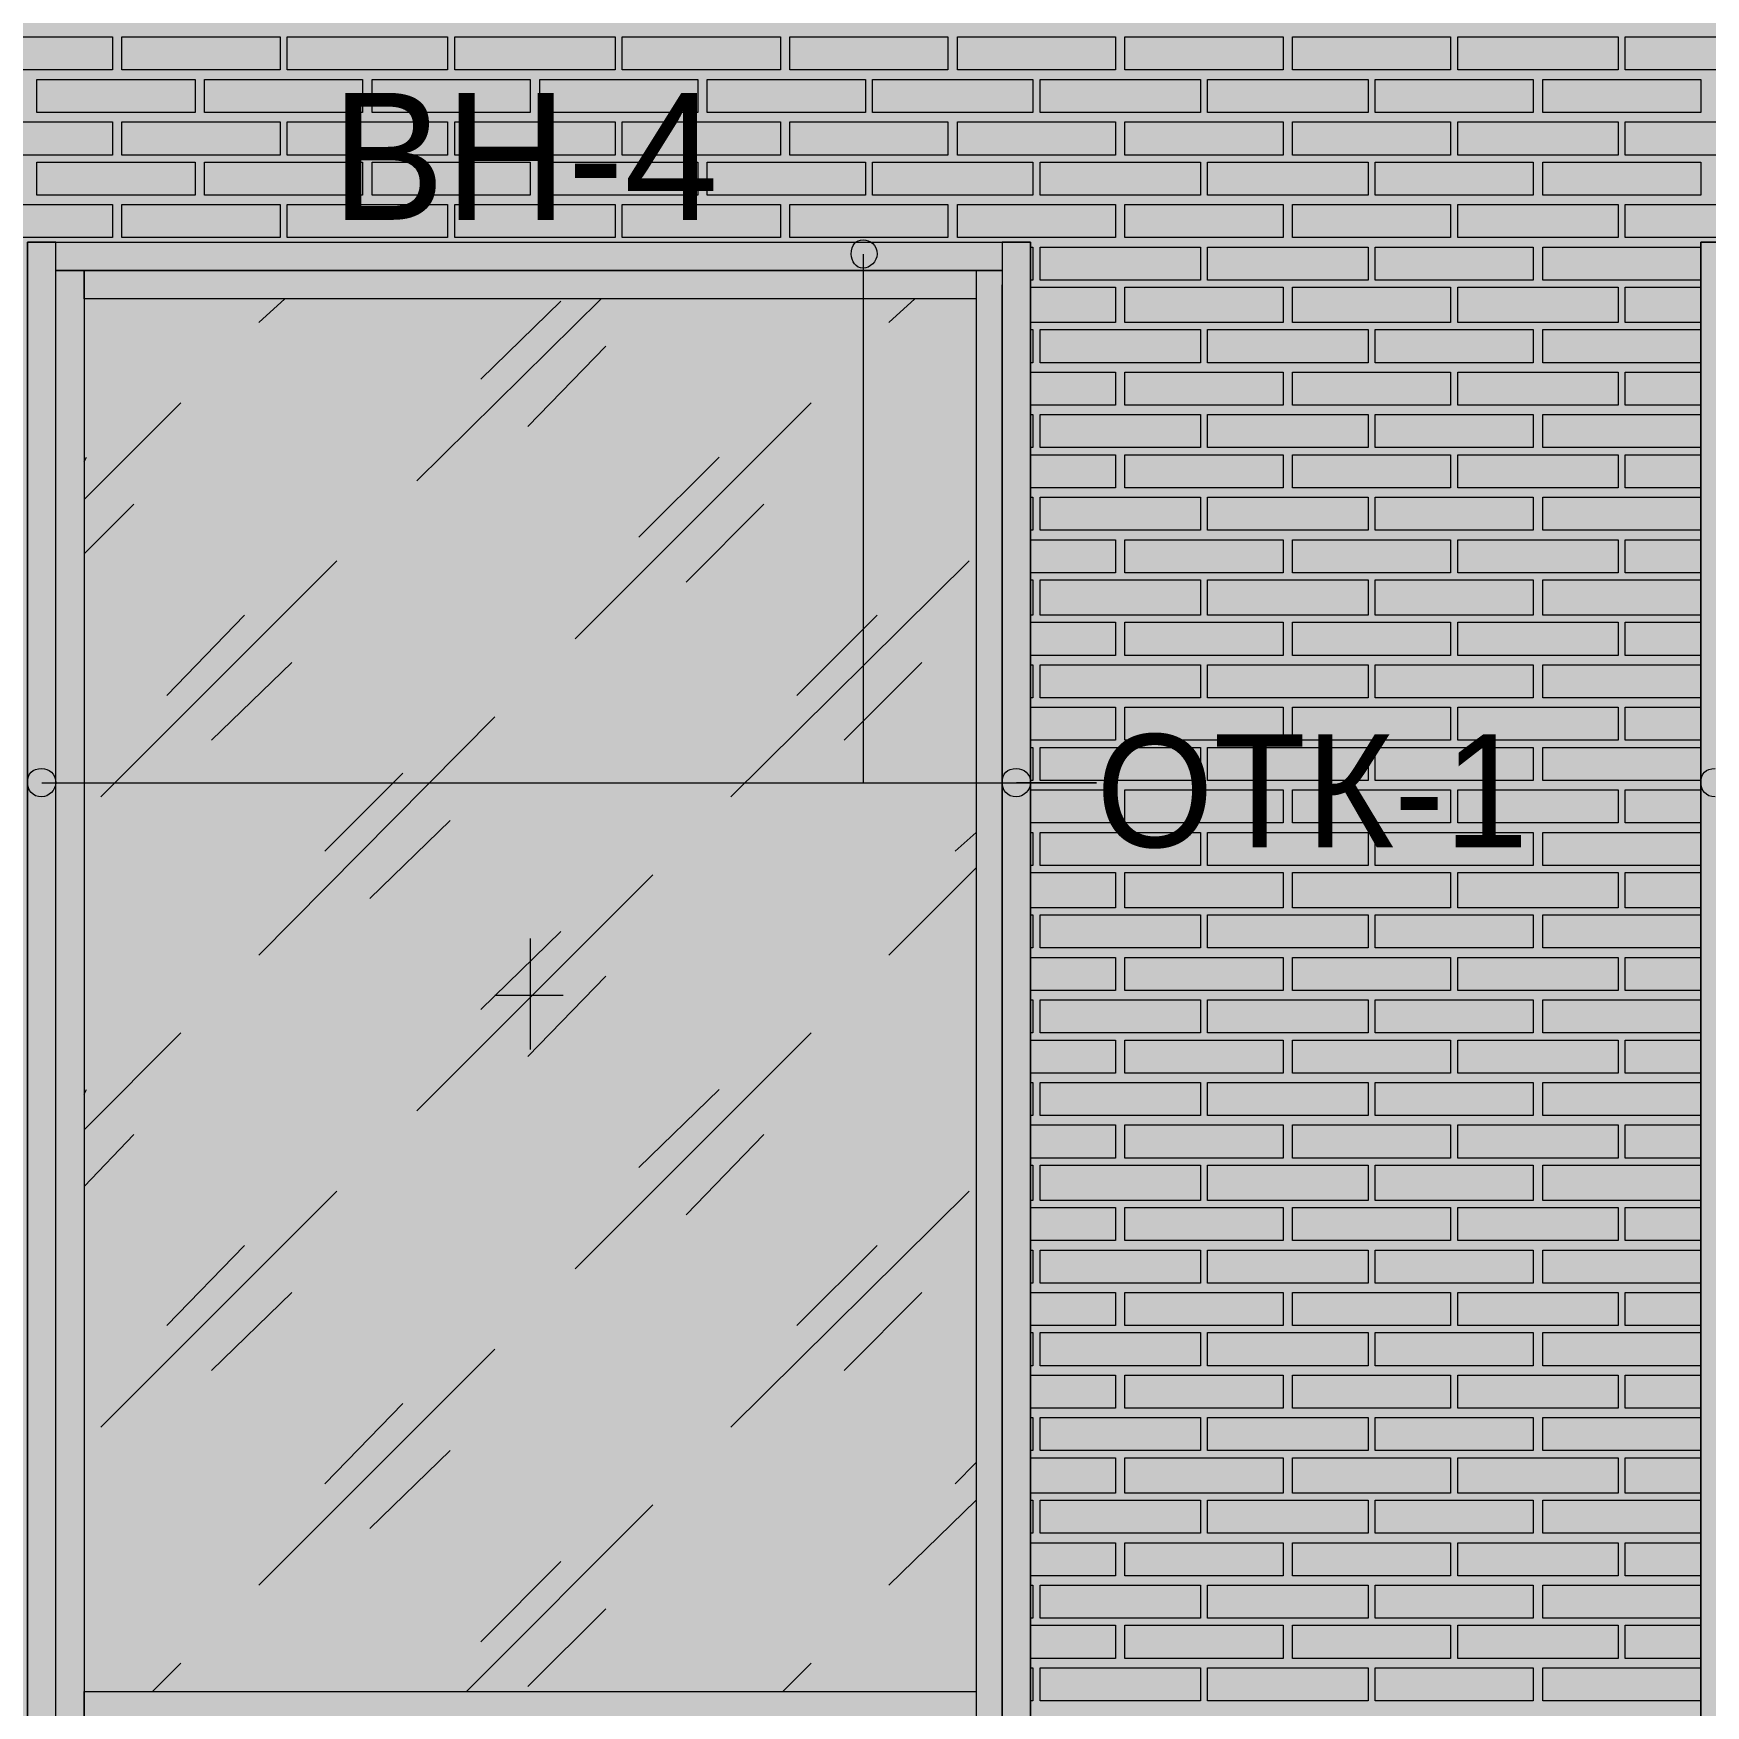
# Model space of a CAD drawing. Header units: millimetres. Extents: x -28928 to 100580, y -22867 to 36490.
# Drawn here: x 13814 to 16811, y 21166 to 24164 of the extents above; entities that cross this region are included whole.
import ezdxf

# ---------------------------------------------------------------- set-up
doc = ezdxf.new("R2010")
doc.units = ezdxf.units.MM
doc.layers.add('PDF _Геометрия', color=7, linetype='Continuous', true_color=0x8f8e8d)
doc.layers.add('PDF _Сплошная заливка', color=7, linetype='Continuous', true_color=0xffffff)
doc.layers.add('PDF _Текст', color=7, linetype='Continuous')

msp = doc.modelspace()

# ---------------------------------------------------------------- hatches: boundary and pattern name
at = {"layer": 'PDF _Сплошная заливка', "true_color": 0xdcd6cf, "transparency": 33554559}
msp.add_hatch(color=254, dxfattribs=at).paths.add_polyline_path([(-18676.6, 16343.4), (-18676.6, 19592.6), (-17276.3, 19592.6), (-17276.3, 16343.4), (19112.6, 16343.4), (19112.6, 30089.1), (-21853.9, 30089.1), (-21853.9, 16343.4), (-21375.9, 16343.4), (-21375.9, 19592.6), (-19277.4, 19592.6), (-19277.4, 16343.4)])

# ---------------------------------------------------------------- linework, layer by layer
at = {"layer": 'PDF _Геометрия', "lineweight": 9}
for points in [[(13955.3, 24098.4), (13811.4, 24098.4), (13671.8, 24098.4), (13671.8, 24157.6), (13811.4, 24157.6), (13955.3, 24157.6)], [(14255.7, 24098.4), (14111.8, 24098.4), (13972.2, 24098.4), (13972.2, 24157.6), (14111.8, 24157.6), (14255.7, 24157.6)], [(14556.1, 24098.4), (14412.2, 24098.4), (14268.4, 24098.4), (14268.4, 24157.6), (14412.2, 24157.6), (14556.1, 24157.6)], [(14856.4, 24098.4), (14712.6, 24098.4), (14568.7, 24098.4), (14568.7, 24157.6), (14712.6, 24157.6), (14856.4, 24157.6)], [(15152.6, 24098.4), (15013, 24098.4), (14869.1, 24098.4), (14869.1, 24157.6), (15013, 24157.6), (15152.6, 24157.6)], [(15453, 24098.4), (15313.4, 24098.4), (15169.5, 24098.4), (15169.5, 24157.6), (15313.4, 24157.6), (15453, 24157.6)], [(15753.4, 24098.4), (15613.7, 24098.4), (15469.9, 24098.4), (15469.9, 24157.6), (15613.7, 24157.6), (15753.4, 24157.6)], [(16053.7, 24098.4), (15909.9, 24098.4), (15770.3, 24098.4), (15770.3, 24157.6), (15909.9, 24157.6), (16053.7, 24157.6)], [(16354.1, 24098.4), (16210.3, 24098.4), (16070.7, 24098.4), (16070.7, 24157.6), (16210.3, 24157.6), (16354.1, 24157.6)], [(16654.5, 24098.4), (16510.7, 24098.4), (16366.8, 24098.4), (16366.8, 24157.6), (16510.7, 24157.6), (16654.5, 24157.6)], [(16954.9, 24098.4), (16811.1, 24098.4), (16667.2, 24098.4), (16667.2, 24157.6), (16811.1, 24157.6), (16954.9, 24157.6)], [(14103.4, 24081.4), (14103.4, 24022.2), (13819.9, 24022.2), (13819.9, 24081.4)], [(14403.7, 24081.4), (14403.7, 24022.2), (14120.3, 24022.2), (14120.3, 24081.4)], [(14704.1, 24081.4), (14704.1, 24022.2), (14420.7, 24022.2), (14420.7, 24081.4)], [(15004.5, 24081.4), (15004.5, 24022.2), (14721.1, 24022.2), (14721.1, 24081.4)], [(15304.9, 24081.4), (15304.9, 24022.2), (15021.4, 24022.2), (15021.4, 24081.4)], [(15605.3, 24081.4), (15605.3, 24022.2), (15317.6, 24022.2), (15317.6, 24081.4)], [(15905.7, 24081.4), (15905.7, 24022.2), (15618, 24022.2), (15618, 24081.4)], [(16206.1, 24081.4), (16206.1, 24022.2), (15918.4, 24022.2), (15918.4, 24081.4)], [(16502.2, 24081.4), (16502.2, 24022.2), (16218.7, 24022.2), (16218.7, 24081.4)], [(16802.6, 24081.4), (16802.6, 24022.2), (16519.1, 24022.2), (16519.1, 24081.4)], [(13955.3, 23946), (13811.4, 23946), (13671.8, 23946), (13671.8, 24005.3), (13811.4, 24005.3), (13955.3, 24005.3)], [(14255.7, 23946), (14111.8, 23946), (13972.2, 23946), (13972.2, 24005.3), (14111.8, 24005.3), (14255.7, 24005.3)], [(14556.1, 23946), (14412.2, 23946), (14268.4, 23946), (14268.4, 24005.3), (14412.2, 24005.3), (14556.1, 24005.3)], [(14856.4, 23946), (14712.6, 23946), (14568.7, 23946), (14568.7, 24005.3), (14712.6, 24005.3), (14856.4, 24005.3)], [(15152.6, 23946), (15013, 23946), (14869.1, 23946), (14869.1, 24005.3), (15013, 24005.3), (15152.6, 24005.3)], [(15453, 23946), (15313.4, 23946), (15169.5, 23946), (15169.5, 24005.3), (15313.4, 24005.3), (15453, 24005.3)], [(15753.4, 23946), (15613.7, 23946), (15469.9, 23946), (15469.9, 24005.3), (15613.7, 24005.3), (15753.4, 24005.3)], [(16053.7, 23946), (15909.9, 23946), (15770.3, 23946), (15770.3, 24005.3), (15909.9, 24005.3), (16053.7, 24005.3)], [(16354.1, 23946), (16210.3, 23946), (16070.7, 23946), (16070.7, 24005.3), (16210.3, 24005.3), (16354.1, 24005.3)], [(16654.5, 23946), (16510.7, 23946), (16366.8, 23946), (16366.8, 24005.3), (16510.7, 24005.3), (16654.5, 24005.3)], [(16954.9, 23946), (16811.1, 23946), (16667.2, 23946), (16667.2, 24005.3), (16811.1, 24005.3), (16954.9, 24005.3)], [(14103.4, 23933.4), (14103.4, 23874.1), (13819.9, 23874.1), (13819.9, 23933.4)], [(14403.7, 23933.4), (14403.7, 23874.1), (14120.3, 23874.1), (14120.3, 23933.4)], [(14704.1, 23933.4), (14704.1, 23874.1), (14420.7, 23874.1), (14420.7, 23933.4)], [(15004.5, 23933.4), (15004.5, 23874.1), (14721.1, 23874.1), (14721.1, 23933.4)], [(15304.9, 23933.4), (15304.9, 23874.1), (15021.4, 23874.1), (15021.4, 23933.4)], [(15605.3, 23933.4), (15605.3, 23874.1), (15317.6, 23874.1), (15317.6, 23933.4)], [(15905.7, 23933.4), (15905.7, 23874.1), (15618, 23874.1), (15618, 23933.4)], [(16206.1, 23933.4), (16206.1, 23874.1), (15918.4, 23874.1), (15918.4, 23933.4)], [(16502.2, 23933.4), (16502.2, 23874.1), (16218.7, 23874.1), (16218.7, 23933.4)], [(16802.6, 23933.4), (16802.6, 23874.1), (16519.1, 23874.1), (16519.1, 23933.4)], [(13955.3, 23798), (13811.4, 23798), (13671.8, 23798), (13671.8, 23857.2), (13811.4, 23857.2), (13955.3, 23857.2)], [(14255.7, 23798), (14111.8, 23798), (13972.2, 23798), (13972.2, 23857.2), (14111.8, 23857.2), (14255.7, 23857.2)], [(14556.1, 23798), (14412.2, 23798), (14268.4, 23798), (14268.4, 23857.2), (14412.2, 23857.2), (14556.1, 23857.2)], [(14856.4, 23798), (14712.6, 23798), (14568.7, 23798), (14568.7, 23857.2), (14712.6, 23857.2), (14856.4, 23857.2)], [(15152.6, 23798), (15013, 23798), (14869.1, 23798), (14869.1, 23857.2), (15013, 23857.2), (15152.6, 23857.2)], [(15453, 23798), (15313.4, 23798), (15169.5, 23798), (15169.5, 23857.2), (15313.4, 23857.2), (15453, 23857.2)], [(15753.4, 23798), (15613.7, 23798), (15469.9, 23798), (15469.9, 23857.2), (15613.7, 23857.2), (15753.4, 23857.2)], [(16053.7, 23798), (15909.9, 23798), (15770.3, 23798), (15770.3, 23857.2), (15909.9, 23857.2), (16053.7, 23857.2)], [(16354.1, 23798), (16210.3, 23798), (16070.7, 23798), (16070.7, 23857.2), (16210.3, 23857.2), (16354.1, 23857.2)], [(16654.5, 23798), (16510.7, 23798), (16366.8, 23798), (16366.8, 23857.2), (16510.7, 23857.2), (16654.5, 23857.2)], [(16954.9, 23798), (16811.1, 23798), (16667.2, 23798), (16667.2, 23857.2), (16811.1, 23857.2), (16954.9, 23857.2)], [(15905.7, 23781), (15905.7, 23721.8), (15618, 23721.8), (15618, 23781)], [(16206.1, 23781), (16206.1, 23721.8), (15918.4, 23721.8), (15918.4, 23781)], [(16502.2, 23781), (16502.2, 23721.8), (16218.7, 23721.8), (16218.7, 23781)], [(16053.7, 23645.7), (15909.9, 23645.7), (15770.3, 23645.7), (15770.3, 23709.1), (15909.9, 23709.1), (16053.7, 23709.1)], [(16354.1, 23645.7), (16210.3, 23645.7), (16070.7, 23645.7), (16070.7, 23709.1), (16210.3, 23709.1), (16354.1, 23709.1)], [(16654.5, 23645.7), (16510.7, 23645.7), (16366.8, 23645.7), (16366.8, 23709.1), (16510.7, 23709.1), (16654.5, 23709.1)], [(15905.7, 23633), (15905.7, 23573.7), (15618, 23573.7), (15618, 23633)], [(16206.1, 23633), (16206.1, 23573.7), (15918.4, 23573.7), (15918.4, 23633)], [(16502.2, 23633), (16502.2, 23573.7), (16218.7, 23573.7), (16218.7, 23633)], [(16053.7, 23497.6), (15909.9, 23497.6), (15770.3, 23497.6), (15770.3, 23556.8), (15909.9, 23556.8), (16053.7, 23556.8)], [(16354.1, 23497.6), (16210.3, 23497.6), (16070.7, 23497.6), (16070.7, 23556.8), (16210.3, 23556.8), (16354.1, 23556.8)], [(16654.5, 23497.6), (16510.7, 23497.6), (16366.8, 23497.6), (16366.8, 23556.8), (16510.7, 23556.8), (16654.5, 23556.8)], [(15905.7, 23480.7), (15905.7, 23421.4), (15618, 23421.4), (15618, 23480.7)], [(16206.1, 23480.7), (16206.1, 23421.4), (15918.4, 23421.4), (15918.4, 23480.7)], [(16502.2, 23480.7), (16502.2, 23421.4), (16218.7, 23421.4), (16218.7, 23480.7)], [(16053.7, 23349.5), (15909.9, 23349.5), (15770.3, 23349.5), (15770.3, 23408.7), (15909.9, 23408.7), (16053.7, 23408.7)], [(16354.1, 23349.5), (16210.3, 23349.5), (16070.7, 23349.5), (16070.7, 23408.7), (16210.3, 23408.7), (16354.1, 23408.7)], [(16654.5, 23349.5), (16510.7, 23349.5), (16366.8, 23349.5), (16366.8, 23408.7), (16510.7, 23408.7), (16654.5, 23408.7)], [(15905.7, 23332.6), (15905.7, 23273.4), (15618, 23273.4), (15618, 23332.6)], [(16206.1, 23332.6), (16206.1, 23273.4), (15918.4, 23273.4), (15918.4, 23332.6)], [(16502.2, 23332.6), (16502.2, 23273.4), (16218.7, 23273.4), (16218.7, 23332.6)], [(16053.7, 23197.2), (15909.9, 23197.2), (15770.3, 23197.2), (15770.3, 23256.4), (15909.9, 23256.4), (16053.7, 23256.4)], [(16354.1, 23197.2), (16210.3, 23197.2), (16070.7, 23197.2), (16070.7, 23256.4), (16210.3, 23256.4), (16354.1, 23256.4)], [(16654.5, 23197.2), (16510.7, 23197.2), (16366.8, 23197.2), (16366.8, 23256.4), (16510.7, 23256.4), (16654.5, 23256.4)], [(15905.7, 23184.5), (15905.7, 23121), (15618, 23121), (15618, 23184.5)], [(16206.1, 23184.5), (16206.1, 23121), (15918.4, 23121), (15918.4, 23184.5)], [(16502.2, 23184.5), (16502.2, 23121), (16218.7, 23121), (16218.7, 23184.5)], [(16053.7, 23049.1), (15909.9, 23049.1), (15770.3, 23049.1), (15770.3, 23108.4), (15909.9, 23108.4), (16053.7, 23108.4)], [(16354.1, 23049.1), (16210.3, 23049.1), (16070.7, 23049.1), (16070.7, 23108.4), (16210.3, 23108.4), (16354.1, 23108.4)], [(16654.5, 23049.1), (16510.7, 23049.1), (16366.8, 23049.1), (16366.8, 23108.4), (16510.7, 23108.4), (16654.5, 23108.4)], [(15905.7, 23032.2), (15905.7, 22973), (15618, 22973), (15618, 23032.2)], [(16206.1, 23032.2), (16206.1, 22973), (15918.4, 22973), (15918.4, 23032.2)], [(16502.2, 23032.2), (16502.2, 22973), (16218.7, 22973), (16218.7, 23032.2)], [(16053.7, 22896.8), (15909.9, 22896.8), (15770.3, 22896.8), (15770.3, 22956), (15909.9, 22956), (16053.7, 22956)], [(16354.1, 22896.8), (16210.3, 22896.8), (16070.7, 22896.8), (16070.7, 22956), (16210.3, 22956), (16354.1, 22956)], [(16654.5, 22896.8), (16510.7, 22896.8), (16366.8, 22896.8), (16366.8, 22956), (16510.7, 22956), (16654.5, 22956)], [(15905.7, 22884.1), (15905.7, 22824.9), (15618, 22824.9), (15618, 22884.1)], [(16206.1, 22884.1), (16206.1, 22824.9), (15918.4, 22824.9), (15918.4, 22884.1)], [(16502.2, 22884.1), (16502.2, 22824.9), (16218.7, 22824.9), (16218.7, 22884.1)], [(16053.7, 22748.7), (15909.9, 22748.7), (15770.3, 22748.7), (15770.3, 22808), (15909.9, 22808), (16053.7, 22808)], [(16354.1, 22748.7), (16210.3, 22748.7), (16070.7, 22748.7), (16070.7, 22808), (16210.3, 22808), (16354.1, 22808)], [(16654.5, 22748.7), (16510.7, 22748.7), (16366.8, 22748.7), (16366.8, 22808), (16510.7, 22808), (16654.5, 22808)], [(15905.7, 22731.8), (15905.7, 22672.6), (15618, 22672.6), (15618, 22731.8)], [(16206.1, 22731.8), (16206.1, 22672.6), (15918.4, 22672.6), (15918.4, 22731.8)], [(16502.2, 22731.8), (16502.2, 22672.6), (16218.7, 22672.6), (16218.7, 22731.8)], [(16053.7, 22596.4), (15909.9, 22596.4), (15770.3, 22596.4), (15770.3, 22659.9), (15909.9, 22659.9), (16053.7, 22659.9)], [(16354.1, 22596.4), (16210.3, 22596.4), (16070.7, 22596.4), (16070.7, 22659.9), (16210.3, 22659.9), (16354.1, 22659.9)], [(16654.5, 22596.4), (16510.7, 22596.4), (16366.8, 22596.4), (16366.8, 22659.9), (16510.7, 22659.9), (16654.5, 22659.9)], [(15905.7, 22583.7), (15905.7, 22524.5), (15618, 22524.5), (15618, 22583.7)], [(16206.1, 22583.7), (16206.1, 22524.5), (15918.4, 22524.5), (15918.4, 22583.7)], [(16502.2, 22583.7), (16502.2, 22524.5), (16218.7, 22524.5), (16218.7, 22583.7)], [(16053.7, 22448.4), (15909.9, 22448.4), (15770.3, 22448.4), (15770.3, 22507.6), (15909.9, 22507.6), (16053.7, 22507.6)], [(16354.1, 22448.4), (16210.3, 22448.4), (16070.7, 22448.4), (16070.7, 22507.6), (16210.3, 22507.6), (16354.1, 22507.6)], [(16654.5, 22448.4), (16510.7, 22448.4), (16366.8, 22448.4), (16366.8, 22507.6), (16510.7, 22507.6), (16654.5, 22507.6)], [(15905.7, 22431.4), (15905.7, 22372.2), (15618, 22372.2), (15618, 22431.4)], [(16206.1, 22431.4), (16206.1, 22372.2), (15918.4, 22372.2), (15918.4, 22431.4)], [(16502.2, 22431.4), (16502.2, 22372.2), (16218.7, 22372.2), (16218.7, 22431.4)], [(16053.7, 22300.3), (15909.9, 22300.3), (15770.3, 22300.3), (15770.3, 22359.5), (15909.9, 22359.5), (16053.7, 22359.5)], [(16354.1, 22300.3), (16210.3, 22300.3), (16070.7, 22300.3), (16070.7, 22359.5), (16210.3, 22359.5), (16354.1, 22359.5)], [(16654.5, 22300.3), (16510.7, 22300.3), (16366.8, 22300.3), (16366.8, 22359.5), (16510.7, 22359.5), (16654.5, 22359.5)], [(15905.7, 22283.4), (15905.7, 22224.1), (15618, 22224.1), (15618, 22283.4)], [(16206.1, 22283.4), (16206.1, 22224.1), (15918.4, 22224.1), (15918.4, 22283.4)], [(16502.2, 22283.4), (16502.2, 22224.1), (16218.7, 22224.1), (16218.7, 22283.4)], [(16053.7, 22148), (15909.9, 22148), (15770.3, 22148), (15770.3, 22207.2), (15909.9, 22207.2), (16053.7, 22207.2)], [(16354.1, 22148), (16210.3, 22148), (16070.7, 22148), (16070.7, 22207.2), (16210.3, 22207.2), (16354.1, 22207.2)], [(16654.5, 22148), (16510.7, 22148), (16366.8, 22148), (16366.8, 22207.2), (16510.7, 22207.2), (16654.5, 22207.2)], [(15905.7, 22135.3), (15905.7, 22071.8), (15618, 22071.8), (15618, 22135.3)], [(16206.1, 22135.3), (16206.1, 22071.8), (15918.4, 22071.8), (15918.4, 22135.3)], [(16502.2, 22135.3), (16502.2, 22071.8), (16218.7, 22071.8), (16218.7, 22135.3)], [(16053.7, 21999.9), (15909.9, 21999.9), (15770.3, 21999.9), (15770.3, 22059.1), (15909.9, 22059.1), (16053.7, 22059.1)], [(16354.1, 21999.9), (16210.3, 21999.9), (16070.7, 21999.9), (16070.7, 22059.1), (16210.3, 22059.1), (16354.1, 22059.1)], [(16654.5, 21999.9), (16510.7, 21999.9), (16366.8, 21999.9), (16366.8, 22059.1), (16510.7, 22059.1), (16654.5, 22059.1)], [(15905.7, 21983), (15905.7, 21923.7), (15618, 21923.7), (15618, 21983)], [(16206.1, 21983), (16206.1, 21923.7), (15918.4, 21923.7), (15918.4, 21983)], [(16502.2, 21983), (16502.2, 21923.7), (16218.7, 21923.7), (16218.7, 21983)], [(16053.7, 21847.6), (15909.9, 21847.6), (15770.3, 21847.6), (15770.3, 21906.8), (15909.9, 21906.8), (16053.7, 21906.8)], [(16354.1, 21847.6), (16210.3, 21847.6), (16070.7, 21847.6), (16070.7, 21906.8), (16210.3, 21906.8), (16354.1, 21906.8)], [(16654.5, 21847.6), (16510.7, 21847.6), (16366.8, 21847.6), (16366.8, 21906.8), (16510.7, 21906.8), (16654.5, 21906.8)], [(15905.7, 21834.9), (15905.7, 21775.7), (15618, 21775.7), (15618, 21834.9)], [(16206.1, 21834.9), (16206.1, 21775.7), (15918.4, 21775.7), (15918.4, 21834.9)], [(16502.2, 21834.9), (16502.2, 21775.7), (16218.7, 21775.7), (16218.7, 21834.9)], [(16053.7, 21699.5), (15909.9, 21699.5), (15770.3, 21699.5), (15770.3, 21758.7), (15909.9, 21758.7), (16053.7, 21758.7)], [(16354.1, 21699.5), (16210.3, 21699.5), (16070.7, 21699.5), (16070.7, 21758.7), (16210.3, 21758.7), (16354.1, 21758.7)], [(16654.5, 21699.5), (16510.7, 21699.5), (16366.8, 21699.5), (16366.8, 21758.7), (16510.7, 21758.7), (16654.5, 21758.7)], [(15905.7, 21682.6), (15905.7, 21623.4), (15618, 21623.4), (15618, 21682.6)], [(16206.1, 21682.6), (16206.1, 21623.4), (15918.4, 21623.4), (15918.4, 21682.6)], [(16502.2, 21682.6), (16502.2, 21623.4), (16218.7, 21623.4), (16218.7, 21682.6)], [(16053.7, 21547.2), (15909.9, 21547.2), (15770.3, 21547.2), (15770.3, 21610.7), (15909.9, 21610.7), (16053.7, 21610.7)], [(16354.1, 21547.2), (16210.3, 21547.2), (16070.7, 21547.2), (16070.7, 21610.7), (16210.3, 21610.7), (16354.1, 21610.7)], [(16654.5, 21547.2), (16510.7, 21547.2), (16366.8, 21547.2), (16366.8, 21610.7), (16510.7, 21610.7), (16654.5, 21610.7)], [(15905.7, 21534.5), (15905.7, 21475.3), (15618, 21475.3), (15618, 21534.5)], [(16206.1, 21534.5), (16206.1, 21475.3), (15918.4, 21475.3), (15918.4, 21534.5)], [(16502.2, 21534.5), (16502.2, 21475.3), (16218.7, 21475.3), (16218.7, 21534.5)], [(16053.7, 21399.1), (15909.9, 21399.1), (15770.3, 21399.1), (15770.3, 21458.4), (15909.9, 21458.4), (16053.7, 21458.4)], [(16354.1, 21399.1), (16210.3, 21399.1), (16070.7, 21399.1), (16070.7, 21458.4), (16210.3, 21458.4), (16354.1, 21458.4)], [(16654.5, 21399.1), (16510.7, 21399.1), (16366.8, 21399.1), (16366.8, 21458.4), (16510.7, 21458.4), (16654.5, 21458.4)], [(15905.7, 21382.2), (15905.7, 21323), (15618, 21323), (15618, 21382.2)], [(16206.1, 21382.2), (16206.1, 21323), (15918.4, 21323), (15918.4, 21382.2)], [(16502.2, 21382.2), (16502.2, 21323), (16218.7, 21323), (16218.7, 21382.2)], [(16053.7, 21251), (15909.9, 21251), (15770.3, 21251), (15770.3, 21310.3), (15909.9, 21310.3), (16053.7, 21310.3)], [(16354.1, 21251), (16210.3, 21251), (16070.7, 21251), (16070.7, 21310.3), (16210.3, 21310.3), (16354.1, 21310.3)], [(16654.5, 21251), (16510.7, 21251), (16366.8, 21251), (16366.8, 21310.3), (16510.7, 21310.3), (16654.5, 21310.3)], [(15905.7, 21234.1), (15905.7, 21174.9), (15618, 21174.9), (15618, 21234.1)], [(16206.1, 21234.1), (16206.1, 21174.9), (15918.4, 21174.9), (15918.4, 21234.1)], [(16502.2, 21234.1), (16502.2, 21174.9), (16218.7, 21174.9), (16218.7, 21234.1)]]:
    msp.add_lwpolyline(points, close=True, dxfattribs=at)
at = {"layer": 'PDF _Геометрия', "color": 7, "lineweight": 9}
for points in [[(13853.7, 21103), (13853.7, 21166.4), (13853.7, 23713.4), (13853.7, 23789.5), (13803, 23789.5), (13803, 23713.4), (13803, 21166.4), (13803, 21090.3), (13803, 23789.5), (15601.1, 23789.5), (15601.1, 21090.3), (15601.1, 21166.4), (15601.1, 23713.4), (15601.1, 23789.5), (15550.3, 23789.5), (15550.3, 23713.4)], [(16849.1, 23789.5), (16802.6, 23789.5), (16802.6, 23713.4), (16802.6, 22439.9), (16802.6, 21166.4), (16802.6, 21090.3), (16802.6, 23789.5), (18600.7, 23789.5)], [(15300.7, 23768.4), (15300.7, 22820.7), (15719.5, 22820.7), (15575.7, 22820.7)], [(15550.3, 21141), (13853.7, 21141), (13853.7, 23713.4), (13853.7, 23738.7), (13904.5, 23738.7), (13904.5, 23713.4), (13904.5, 21141), (13853.7, 21141)], [(15503.7, 23738.7), (15550.3, 23738.7)], [(15503.7, 23738.7), (15503.7, 23713.4)], [(15503.7, 23713.4), (15503.7, 21141)], [(15550.3, 21103), (15550.3, 21166.4), (15550.3, 23713.4), (15550.3, 21141)], [(14217.6, 23645.7), (14264.1, 23688)], [(14501.1, 23362.2), (14831.1, 23688)], [(14615.3, 23544.1), (14759.1, 23683.7)], [(15347.2, 23645.7), (15393.7, 23688)], [(14699.9, 23459.5), (14839.5, 23603.4)], [(13904.5, 23328.4), (14078, 23501.8)], [(14784.5, 23078.7), (15207.6, 23501.8)], [(13904.5, 23396), (13908.7, 23404.5)], [(14898.7, 23260.7), (15042.6, 23404.5)], [(13904.5, 23231), (13993.4, 23319.9)], [(14983.4, 23180.3), (15123, 23319.9)], [(13934.1, 22795.3), (14357.2, 23218.4)], [(15063.7, 22795.3), (15491.1, 23218.4)], [(14052.6, 22977.2), (14192.2, 23121)], [(15182.2, 22977.2), (15326.1, 23121)], [(14133, 22896.8), (14276.8, 23036.4)], [(15266.8, 22896.8), (15406.4, 23036.4)], [(14217.6, 22511.8), (14640.7, 22939.1)], [(13828.4, 22820.7), (15719.5, 22820.7)], [(14336.1, 22698), (14475.7, 22837.6)], [(14416.4, 22613.4), (14560.3, 22753)], [(15465.7, 22698), (15503.7, 22731.8)], [(15347.2, 22511.8), (15503.7, 22668.4)], [(14501.1, 22232.6), (14924.1, 22655.7)], [(14615.3, 22414.5), (14759.1, 22554.1)], [(14704.1, 22541.4), (14704.1, 22342.6)], [(14699.9, 22329.9), (14839.5, 22473.7)], [(14640.7, 22439.9), (14763.4, 22439.9)], [(13904.5, 22198.7), (14078, 22372.2)], [(14784.5, 21949.1), (15207.6, 22372.2)], [(13904.5, 22262.2), (13908.7, 22270.7)], [(14898.7, 22131), (15042.6, 22270.7)], [(13904.5, 22097.2), (13993.4, 22190.3)], [(14983.4, 22046.4), (15123, 22190.3)], [(13934.1, 21665.7), (14357.2, 22088.7)], [(15063.7, 21665.7), (15491.1, 22088.7)], [(14052.6, 21847.6), (14192.2, 21991.4)], [(15182.2, 21847.6), (15326.1, 21991.4)], [(14133, 21767.2), (14276.8, 21906.8)], [(15266.8, 21767.2), (15406.4, 21906.8)], [(14217.6, 21382.2), (14640.7, 21805.3)], [(14336.1, 21564.1), (14475.7, 21708)], [(14416.4, 21483.7), (14560.3, 21623.4)], [(15465.7, 21564.1), (15503.7, 21602.2)], [(14589.9, 21191.8), (14924.1, 21526)], [(15347.2, 21382.2), (15503.7, 21534.5)], [(14615.3, 21280.7), (14759.1, 21424.5)], [(14699.9, 21200.3), (14839.5, 21339.9)], [(14027.2, 21191.8), (14078, 21242.6)], [(15156.8, 21191.8), (15207.6, 21242.6)]]:
    msp.add_lwpolyline(points, dxfattribs=at)
for points in [[(13879.1, 23738.7), (13853.7, 23738.7), (13853.7, 23789.5), (13879.1, 23789.5), (15550.3, 23789.5), (15550.3, 23738.7)], [(15503.7, 23688), (13904.5, 23688), (13904.5, 23738.7), (15503.7, 23738.7)], [(15503.7, 21141), (13904.5, 21141), (13904.5, 21191.8), (15503.7, 21191.8)]]:
    msp.add_lwpolyline(points, close=True, dxfattribs=at)
at = {"layer": 'PDF _Геометрия', "lineweight": 9}
for points in [[(15601.1, 23781), (15605.3, 23781), (15605.3, 23721.8), (15601.1, 23721.8)], [(16802.6, 23721.8), (16519.1, 23721.8), (16519.1, 23781), (16802.6, 23781)], [(15601.1, 23709.1), (15613.7, 23709.1), (15753.4, 23709.1), (15753.4, 23645.7), (15613.7, 23645.7), (15601.1, 23645.7)], [(16802.6, 23645.7), (16667.2, 23645.7), (16667.2, 23709.1), (16802.6, 23709.1)], [(15601.1, 23633), (15605.3, 23633), (15605.3, 23573.7), (15601.1, 23573.7)], [(16802.6, 23573.7), (16519.1, 23573.7), (16519.1, 23633), (16802.6, 23633)], [(15601.1, 23556.8), (15613.7, 23556.8), (15753.4, 23556.8), (15753.4, 23497.6), (15613.7, 23497.6), (15601.1, 23497.6)], [(16802.6, 23497.6), (16667.2, 23497.6), (16667.2, 23556.8), (16802.6, 23556.8)], [(15601.1, 23480.7), (15605.3, 23480.7), (15605.3, 23421.4), (15601.1, 23421.4)], [(16802.6, 23421.4), (16519.1, 23421.4), (16519.1, 23480.7), (16802.6, 23480.7)], [(15601.1, 23408.7), (15613.7, 23408.7), (15753.4, 23408.7), (15753.4, 23349.5), (15613.7, 23349.5), (15601.1, 23349.5)], [(16802.6, 23349.5), (16667.2, 23349.5), (16667.2, 23408.7), (16802.6, 23408.7)], [(15601.1, 23332.6), (15605.3, 23332.6), (15605.3, 23273.4), (15601.1, 23273.4)], [(16802.6, 23273.4), (16519.1, 23273.4), (16519.1, 23332.6), (16802.6, 23332.6)], [(15601.1, 23256.4), (15613.7, 23256.4), (15753.4, 23256.4), (15753.4, 23197.2), (15613.7, 23197.2), (15601.1, 23197.2)], [(16802.6, 23197.2), (16667.2, 23197.2), (16667.2, 23256.4), (16802.6, 23256.4)], [(15601.1, 23184.5), (15605.3, 23184.5), (15605.3, 23121), (15601.1, 23121)], [(16802.6, 23121), (16519.1, 23121), (16519.1, 23184.5), (16802.6, 23184.5)], [(15601.1, 23108.4), (15613.7, 23108.4), (15753.4, 23108.4), (15753.4, 23049.1), (15613.7, 23049.1), (15601.1, 23049.1)], [(16802.6, 23049.1), (16667.2, 23049.1), (16667.2, 23108.4), (16802.6, 23108.4)], [(15601.1, 23032.2), (15605.3, 23032.2), (15605.3, 22973), (15601.1, 22973)], [(16802.6, 22973), (16519.1, 22973), (16519.1, 23032.2), (16802.6, 23032.2)], [(15601.1, 22956), (15613.7, 22956), (15753.4, 22956), (15753.4, 22896.8), (15613.7, 22896.8), (15601.1, 22896.8)], [(16802.6, 22896.8), (16667.2, 22896.8), (16667.2, 22956), (16802.6, 22956)], [(15601.1, 22884.1), (15605.3, 22884.1), (15605.3, 22824.9), (15601.1, 22824.9)], [(16802.6, 22824.9), (16519.1, 22824.9), (16519.1, 22884.1), (16802.6, 22884.1)], [(15601.1, 22808), (15613.7, 22808), (15753.4, 22808), (15753.4, 22748.7), (15613.7, 22748.7), (15601.1, 22748.7)], [(16802.6, 22748.7), (16667.2, 22748.7), (16667.2, 22808), (16802.6, 22808)], [(15601.1, 22731.8), (15605.3, 22731.8), (15605.3, 22672.6), (15601.1, 22672.6)], [(16802.6, 22672.6), (16519.1, 22672.6), (16519.1, 22731.8), (16802.6, 22731.8)], [(15601.1, 22659.9), (15613.7, 22659.9), (15753.4, 22659.9), (15753.4, 22596.4), (15613.7, 22596.4), (15601.1, 22596.4)], [(16802.6, 22596.4), (16667.2, 22596.4), (16667.2, 22659.9), (16802.6, 22659.9)], [(15601.1, 22583.7), (15605.3, 22583.7), (15605.3, 22524.5), (15601.1, 22524.5)], [(16802.6, 22524.5), (16519.1, 22524.5), (16519.1, 22583.7), (16802.6, 22583.7)], [(15601.1, 22507.6), (15613.7, 22507.6), (15753.4, 22507.6), (15753.4, 22448.4), (15613.7, 22448.4), (15601.1, 22448.4)], [(16802.6, 22448.4), (16667.2, 22448.4), (16667.2, 22507.6), (16802.6, 22507.6)], [(15601.1, 22431.4), (15605.3, 22431.4), (15605.3, 22372.2), (15601.1, 22372.2)], [(16802.6, 22372.2), (16519.1, 22372.2), (16519.1, 22431.4), (16802.6, 22431.4)], [(15601.1, 22359.5), (15613.7, 22359.5), (15753.4, 22359.5), (15753.4, 22300.3), (15613.7, 22300.3), (15601.1, 22300.3)], [(16802.6, 22300.3), (16667.2, 22300.3), (16667.2, 22359.5), (16802.6, 22359.5)], [(15601.1, 22283.4), (15605.3, 22283.4), (15605.3, 22224.1), (15601.1, 22224.1)], [(16802.6, 22224.1), (16519.1, 22224.1), (16519.1, 22283.4), (16802.6, 22283.4)], [(15601.1, 22207.2), (15613.7, 22207.2), (15753.4, 22207.2), (15753.4, 22148), (15613.7, 22148), (15601.1, 22148)], [(16802.6, 22148), (16667.2, 22148), (16667.2, 22207.2), (16802.6, 22207.2)], [(15601.1, 22135.3), (15605.3, 22135.3), (15605.3, 22071.8), (15601.1, 22071.8)], [(16802.6, 22071.8), (16519.1, 22071.8), (16519.1, 22135.3), (16802.6, 22135.3)], [(15601.1, 22059.1), (15613.7, 22059.1), (15753.4, 22059.1), (15753.4, 21999.9), (15613.7, 21999.9), (15601.1, 21999.9)], [(16802.6, 21999.9), (16667.2, 21999.9), (16667.2, 22059.1), (16802.6, 22059.1)], [(15601.1, 21983), (15605.3, 21983), (15605.3, 21923.7), (15601.1, 21923.7)], [(16802.6, 21923.7), (16519.1, 21923.7), (16519.1, 21983), (16802.6, 21983)], [(15601.1, 21906.8), (15613.7, 21906.8), (15753.4, 21906.8), (15753.4, 21847.6), (15613.7, 21847.6), (15601.1, 21847.6)], [(16802.6, 21847.6), (16667.2, 21847.6), (16667.2, 21906.8), (16802.6, 21906.8)], [(15601.1, 21834.9), (15605.3, 21834.9), (15605.3, 21775.7), (15601.1, 21775.7)], [(16802.6, 21775.7), (16519.1, 21775.7), (16519.1, 21834.9), (16802.6, 21834.9)], [(15601.1, 21758.7), (15613.7, 21758.7), (15753.4, 21758.7), (15753.4, 21699.5), (15613.7, 21699.5), (15601.1, 21699.5)], [(16802.6, 21699.5), (16667.2, 21699.5), (16667.2, 21758.7), (16802.6, 21758.7)], [(15601.1, 21682.6), (15605.3, 21682.6), (15605.3, 21623.4), (15601.1, 21623.4)], [(16802.6, 21623.4), (16519.1, 21623.4), (16519.1, 21682.6), (16802.6, 21682.6)], [(15601.1, 21610.7), (15613.7, 21610.7), (15753.4, 21610.7), (15753.4, 21547.2), (15613.7, 21547.2), (15601.1, 21547.2)], [(16802.6, 21547.2), (16667.2, 21547.2), (16667.2, 21610.7), (16802.6, 21610.7)], [(15601.1, 21534.5), (15605.3, 21534.5), (15605.3, 21475.3), (15601.1, 21475.3)], [(16802.6, 21475.3), (16519.1, 21475.3), (16519.1, 21534.5), (16802.6, 21534.5)], [(15601.1, 21458.4), (15613.7, 21458.4), (15753.4, 21458.4), (15753.4, 21399.1), (15613.7, 21399.1), (15601.1, 21399.1)], [(16802.6, 21399.1), (16667.2, 21399.1), (16667.2, 21458.4), (16802.6, 21458.4)], [(15601.1, 21382.2), (15605.3, 21382.2), (15605.3, 21323), (15601.1, 21323)], [(16802.6, 21323), (16519.1, 21323), (16519.1, 21382.2), (16802.6, 21382.2)], [(15601.1, 21310.3), (15613.7, 21310.3), (15753.4, 21310.3), (15753.4, 21251), (15613.7, 21251), (15601.1, 21251)], [(16802.6, 21251), (16667.2, 21251), (16667.2, 21310.3), (16802.6, 21310.3)], [(15601.1, 21234.1), (15605.3, 21234.1), (15605.3, 21174.9), (15601.1, 21174.9)], [(16802.6, 21174.9), (16519.1, 21174.9), (16519.1, 21234.1), (16802.6, 21234.1)]]:
    msp.add_lwpolyline(points, dxfattribs=at)
at = {"layer": 'PDF _Геометрия', "color": 7, "lineweight": 9}
for points in [[(15279.5, 23768.4), (15279.5, 23785.3), (15288, 23793.7), (15300.7, 23793.7)], [(15279.5, 23768.4), (15279.5, 23785.3), (15288, 23793.7), (15300.7, 23793.7)], [(15300.7, 23793.7), (15313.4, 23793.7), (15326.1, 23785.3), (15326.1, 23768.4)], [(15300.7, 23793.7), (15313.4, 23793.7), (15326.1, 23785.3), (15326.1, 23768.4)], [(15300.7, 23743), (15288, 23743), (15279.5, 23755.7), (15279.5, 23768.4)], [(15300.7, 23743), (15288, 23743), (15279.5, 23755.7), (15279.5, 23768.4)], [(15326.1, 23768.4), (15326.1, 23755.7), (15313.4, 23743), (15300.7, 23743)], [(15326.1, 23768.4), (15326.1, 23755.7), (15313.4, 23743), (15300.7, 23743)], [(13803, 22820.7), (13803, 22837.6), (13811.4, 22846), (13828.4, 22846)], [(13803, 22820.7), (13803, 22837.6), (13811.4, 22846), (13828.4, 22846)], [(13828.4, 22846), (13841.1, 22846), (13853.7, 22837.6), (13853.7, 22820.7)], [(13828.4, 22846), (13841.1, 22846), (13853.7, 22837.6), (13853.7, 22820.7)], [(15550.3, 22820.7), (15550.3, 22837.6), (15558.7, 22846), (15575.7, 22846)], [(15550.3, 22820.7), (15550.3, 22837.6), (15558.7, 22846), (15575.7, 22846)], [(15575.7, 22846), (15588.4, 22846), (15601.1, 22837.6), (15601.1, 22820.7)], [(15575.7, 22846), (15588.4, 22846), (15601.1, 22837.6), (15601.1, 22820.7)], [(16802.6, 22820.7), (16802.6, 22837.6), (16811.1, 22846), (16828, 22846)], [(16802.6, 22820.7), (16802.6, 22837.6), (16811.1, 22846), (16828, 22846)], [(13828.4, 22795.3), (13811.4, 22795.3), (13803, 22808), (13803, 22820.7)], [(13828.4, 22795.3), (13811.4, 22795.3), (13803, 22808), (13803, 22820.7)], [(13853.7, 22820.7), (13853.7, 22808), (13841.1, 22795.3), (13828.4, 22795.3)], [(13853.7, 22820.7), (13853.7, 22808), (13841.1, 22795.3), (13828.4, 22795.3)], [(15575.7, 22795.3), (15558.7, 22795.3), (15550.3, 22808), (15550.3, 22820.7)], [(15575.7, 22795.3), (15558.7, 22795.3), (15550.3, 22808), (15550.3, 22820.7)], [(15601.1, 22820.7), (15601.1, 22808), (15588.4, 22795.3), (15575.7, 22795.3)], [(15601.1, 22820.7), (15601.1, 22808), (15588.4, 22795.3), (15575.7, 22795.3)], [(16828, 22795.3), (16811.1, 22795.3), (16802.6, 22808), (16802.6, 22820.7)], [(16828, 22795.3), (16811.1, 22795.3), (16802.6, 22808), (16802.6, 22820.7)]]:
    msp.add_open_spline(points, degree=3, dxfattribs=at)
at = {"layer": 'PDF _Сплошная заливка', "lineweight": 9, "transparency": 33554559}
msp.add_solid([(13904.5, 23688), (13904.5, 21191.8), (15503.7, 23688), (15503.7, 21191.8)], dxfattribs=at)

# ---------------------------------------------------------------- texts
at = {"layer": 'PDF _Текст', "attachment_point": 4, "style": ''}
for s, insert, char_height in [('ВН-4', (14347.8, 23943.6), 227.71), ('ОТК-1', (15718.5, 22805), 202.56)]:
    msp.add_mtext(s, dxfattribs=dict(at, insert=insert, char_height=char_height))

doc.saveas('drawing.dxf')
